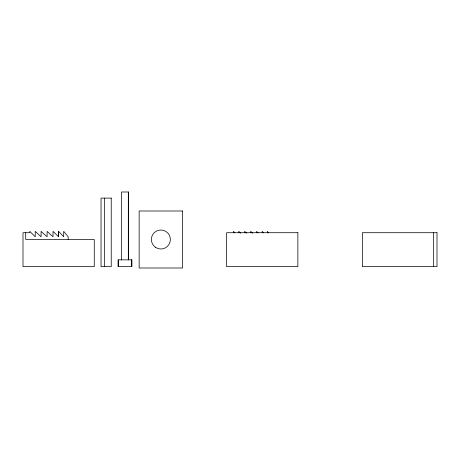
<?xml version="1.0" encoding="UTF-8"?>
<svg xmlns="http://www.w3.org/2000/svg" width="460" height="460" viewBox="0 0 460 460"><rect width="100%" height="100%" fill="white"/><g stroke="black" fill="none" stroke-linecap="round" stroke-linejoin="round"><path stroke-width="0.69" d="M25.714 232.714L25.714 239.499L94.26 239.499L94.26 266.65L23 266.65L23 232.714L29.785 232.714L29.785 231.357L35.219 236.785L35.219 231.357L41.078 236.785L41.078 231.357L47.098 236.785L47.098 231.357L53.015 236.785L53.015 231.357L58.61 236.785L58.61 231.357L63.704 236.785L63.704 231.357L68.189 236.785L68.189 239.585M246.692 233.168L244.685 231.357L244.685 232.714M252.678 233.168L250.706 231.357L250.706 232.714M240.775 233.168L238.82 231.357L238.82 232.714M258.146 232.84L256.623 231.357L256.623 232.714M234.876 232.84L233.392 231.357L233.392 232.714M263.603 232.84L262.217 231.357L262.217 232.714M268.657 232.984L267.312 231.357L267.312 232.714M433.607 232.714L433.607 266.65M131.709 259.86L131.709 266.65M128.461 259.86L128.461 191.992L121.532 191.992L121.526 259.86M128.317 191.992L128.317 259.86M118.277 259.86L118.277 266.65M104.443 198.099L104.443 266.65M58.61 231.357L58.61 236.785M111.228 198.099L101.05 198.099L101.05 266.65L111.228 266.65L111.228 198.099M182.58 210.996L139.144 210.996L139.144 268.007L182.58 268.007L182.58 210.996M297.867 232.714L226.607 232.714L226.607 266.65L297.867 266.65L297.867 232.714M437 232.714L362.342 232.714L362.342 266.65L437 266.65L437 232.714M131.853 259.86L118.134 259.86L118.134 266.65L131.853 266.65L131.853 259.86M155.727 247.497A9.499 9.499 0 0 0 170.355 239.953A9.499 9.499 0 0 0 156.509 231.058A9.499 9.499 0 0 0 155.727 247.497"/></g></svg>
